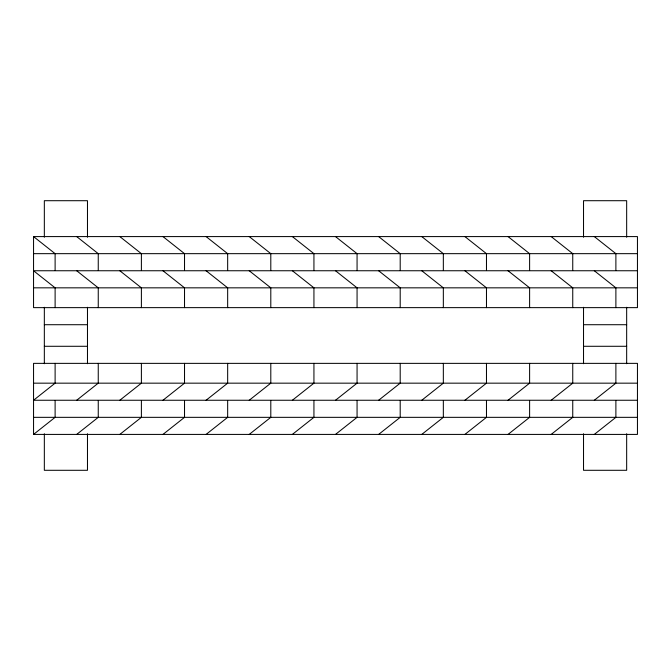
<?xml version="1.0" encoding="UTF-8"?>
<svg xmlns="http://www.w3.org/2000/svg" width="671" height="671" viewBox="0 0 671 671"><rect width="100%" height="100%" fill="white"/><g stroke="black" fill="none" stroke-linecap="round" stroke-linejoin="round"><path stroke-width="1.01" d="M33.55 434.414L637.45 434.414L637.45 363.363L33.55 363.363L33.55 434.414L55.114 417.337L55.114 400.654M76.687 400.251L98.251 383.166L98.251 363.363M76.687 434.414L98.251 417.337L98.251 400.654M119.824 400.251L141.388 383.166L141.388 363.363M119.824 434.414L141.388 417.337L141.388 400.654M162.961 400.251L184.525 383.166L184.525 363.363M162.961 434.414L184.525 417.337L184.525 400.654M206.089 400.251L227.662 383.166L227.662 363.363M206.089 434.414L227.662 417.337L227.662 400.654M249.226 400.251L270.799 383.166L270.799 363.363M249.226 434.414L270.799 417.337L270.799 400.654M292.363 400.251L313.936 383.166L313.936 363.363M292.363 434.414L313.936 417.337L313.936 400.654M335.5 400.251L357.064 383.166L357.064 363.363M335.5 434.414L357.064 417.337L357.064 400.654M378.637 400.251L400.201 383.166L400.201 363.363M378.637 434.414L400.201 417.337L400.201 400.654M421.774 400.251L443.338 383.166L443.338 363.363M421.774 434.414L443.338 417.337L443.338 400.654M464.911 400.251L486.475 383.166L486.475 363.363M464.911 434.414L486.475 417.337L486.475 400.654M508.039 400.251L529.612 383.166L529.612 363.363M508.039 434.414L529.612 417.337L529.612 400.654M551.176 400.251L572.749 383.166L572.749 363.363M551.176 434.414L572.749 417.337L572.749 400.654M594.313 400.251L615.886 383.166L615.886 363.363M594.313 434.414L615.886 417.337L615.886 400.654M33.55 236.586L637.45 236.586L637.45 307.637L33.55 307.637L33.55 236.586L55.114 253.663L55.114 270.346M33.55 253.663L637.45 253.663M637.45 270.749L33.55 270.749L55.114 287.834L55.114 307.637M33.55 287.834L637.45 287.834M44.336 324.714L87.473 324.714M583.527 324.714L626.664 324.714M44.336 346.286L87.473 346.286M583.527 346.286L626.664 346.286M33.55 383.166L637.45 383.166M637.45 400.251L33.55 400.251L55.114 383.166L55.114 363.363M33.55 417.337L637.45 417.337M594.313 236.586L615.886 253.663L615.886 270.346M551.176 236.586L572.749 253.663L572.749 270.346M594.313 270.749L615.886 287.834L615.886 307.637M508.039 236.586L529.612 253.663L529.612 270.346M551.176 270.749L572.749 287.834L572.749 307.637M464.911 236.586L486.475 253.663L486.475 270.346M508.039 270.749L529.612 287.834L529.612 307.637M421.774 236.586L443.338 253.663L443.338 270.346M464.911 270.749L486.475 287.834L486.475 307.637M378.637 236.586L400.201 253.663L400.201 270.346M421.774 270.749L443.338 287.834L443.338 307.637M335.5 236.586L357.064 253.663L357.064 270.346M378.637 270.749L400.201 287.834L400.201 307.637M292.363 236.586L313.936 253.663L313.936 270.346M335.5 270.749L357.064 287.834L357.064 307.637M249.226 236.586L270.799 253.663L270.799 270.346M292.363 270.749L313.936 287.834L313.936 307.637M206.089 236.586L227.662 253.663L227.662 270.346M249.226 270.749L270.799 287.834L270.799 307.637M162.961 236.586L184.525 253.663L184.525 270.346M206.089 270.749L227.662 287.834L227.662 307.637M119.824 236.586L141.388 253.663L141.388 270.346M162.961 270.749L184.525 287.834L184.525 307.637M76.687 236.586L98.251 253.663L98.251 270.346M119.824 270.749L141.388 287.834L141.388 307.637M76.687 270.749L98.251 287.834L98.251 307.637M626.664 237.232L626.664 200.704L583.527 200.704L583.527 237.232M626.664 307.276L626.664 363.724M626.664 433.768L626.664 470.296L583.527 470.296L583.527 433.768M583.527 307.276L583.527 363.724M87.473 237.232L87.473 200.704L44.336 200.704L44.336 237.232M87.473 307.276L87.473 363.724M87.473 433.768L87.473 470.296L44.336 470.296L44.336 433.768M44.336 307.276L44.336 363.724"/></g></svg>
